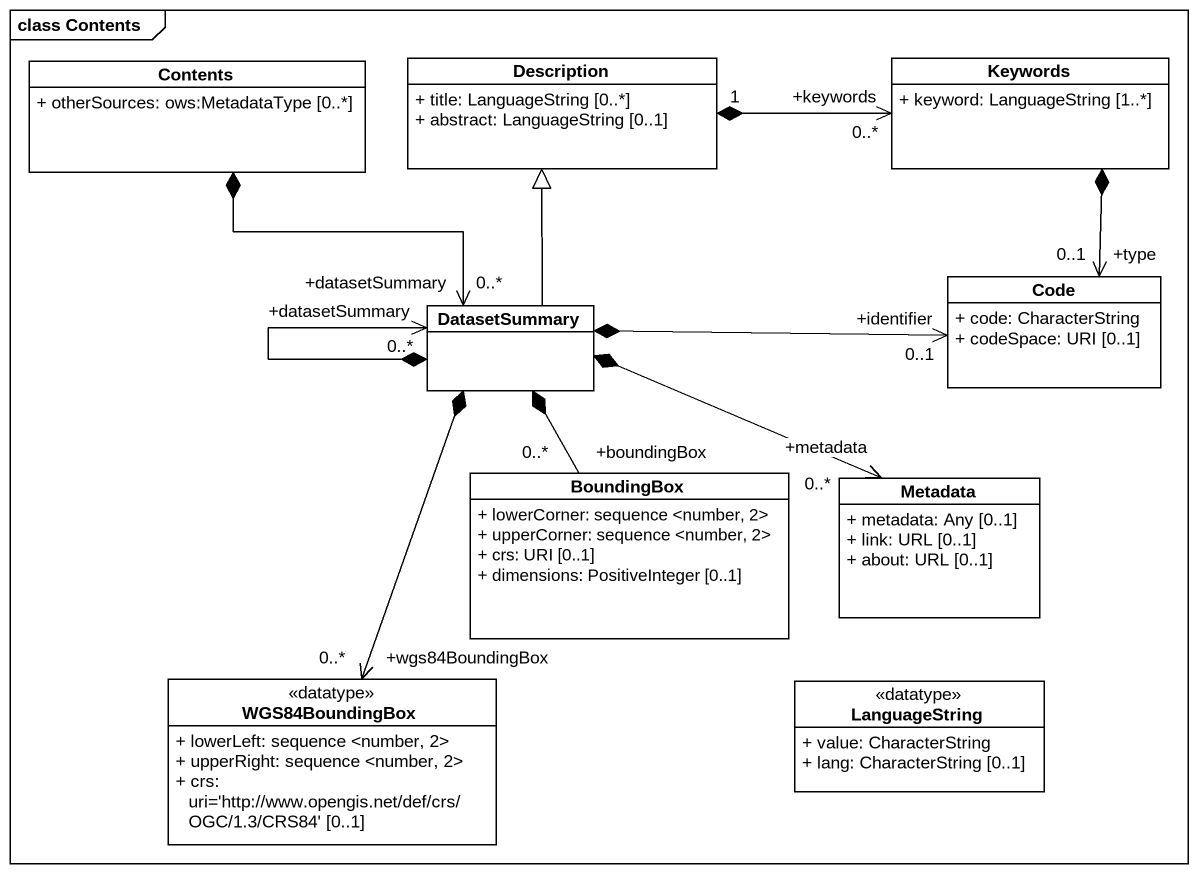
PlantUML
@startuml
mainframe class Contents
hide circle
hide empty members
skinparam classAttributeIconSize 0
class Contents {
  + otherSources: ows:MetadataType [0..*]
}
class Description {
  + title: LanguageString [0..*]
  + abstract: LanguageString [0..1]
}
class Keywords {
  + keyword: LanguageString [1..*]
}
class DatasetSummary
class Code {
  + code: CharacterString
  + codeSpace: URI [0..1]
}
class BoundingBox {
  + lowerCorner: sequence <number, 2>
  + upperCorner: sequence <number, 2>
  + crs: URI [0..1]
  + dimensions: PositiveInteger [0..1]
}
class Metadata {
  + metadata: Any [0..1]
  + link: URL [0..1]
  + about: URL [0..1]
}
class WGS84BoundingBox <<datatype>> {
  + lowerLeft: sequence <number, 2>
  + upperRight: sequence <number, 2>
  + crs: uri='http://www.opengis.net/def/crs/OGC/1.3/CRS84' [0..1]
}
class LanguageString <<datatype>> {
  + value: CharacterString
  + lang: CharacterString [0..1]
}
Keywords "+keywords\n0..*" <-left-* "1" Description
DatasetSummary "+datasetSummary\n0..*" <-up-* Contents
DatasetSummary -up-|> Description
DatasetSummary "+datasetSummary\n0..*" <--* DatasetSummary
Code "+type\n0..1" <-up-* Keywords
Code "+identifier\n0..1" <-left-* DatasetSummary
BoundingBox "+boundingBox\n0..*" -up-* DatasetSummary
Metadata "+metadata\n0..*" <-left-* DatasetSummary
WGS84BoundingBox "+wgs84BoundingBox\n0..*" <-up-* DatasetSummary
@enduml
